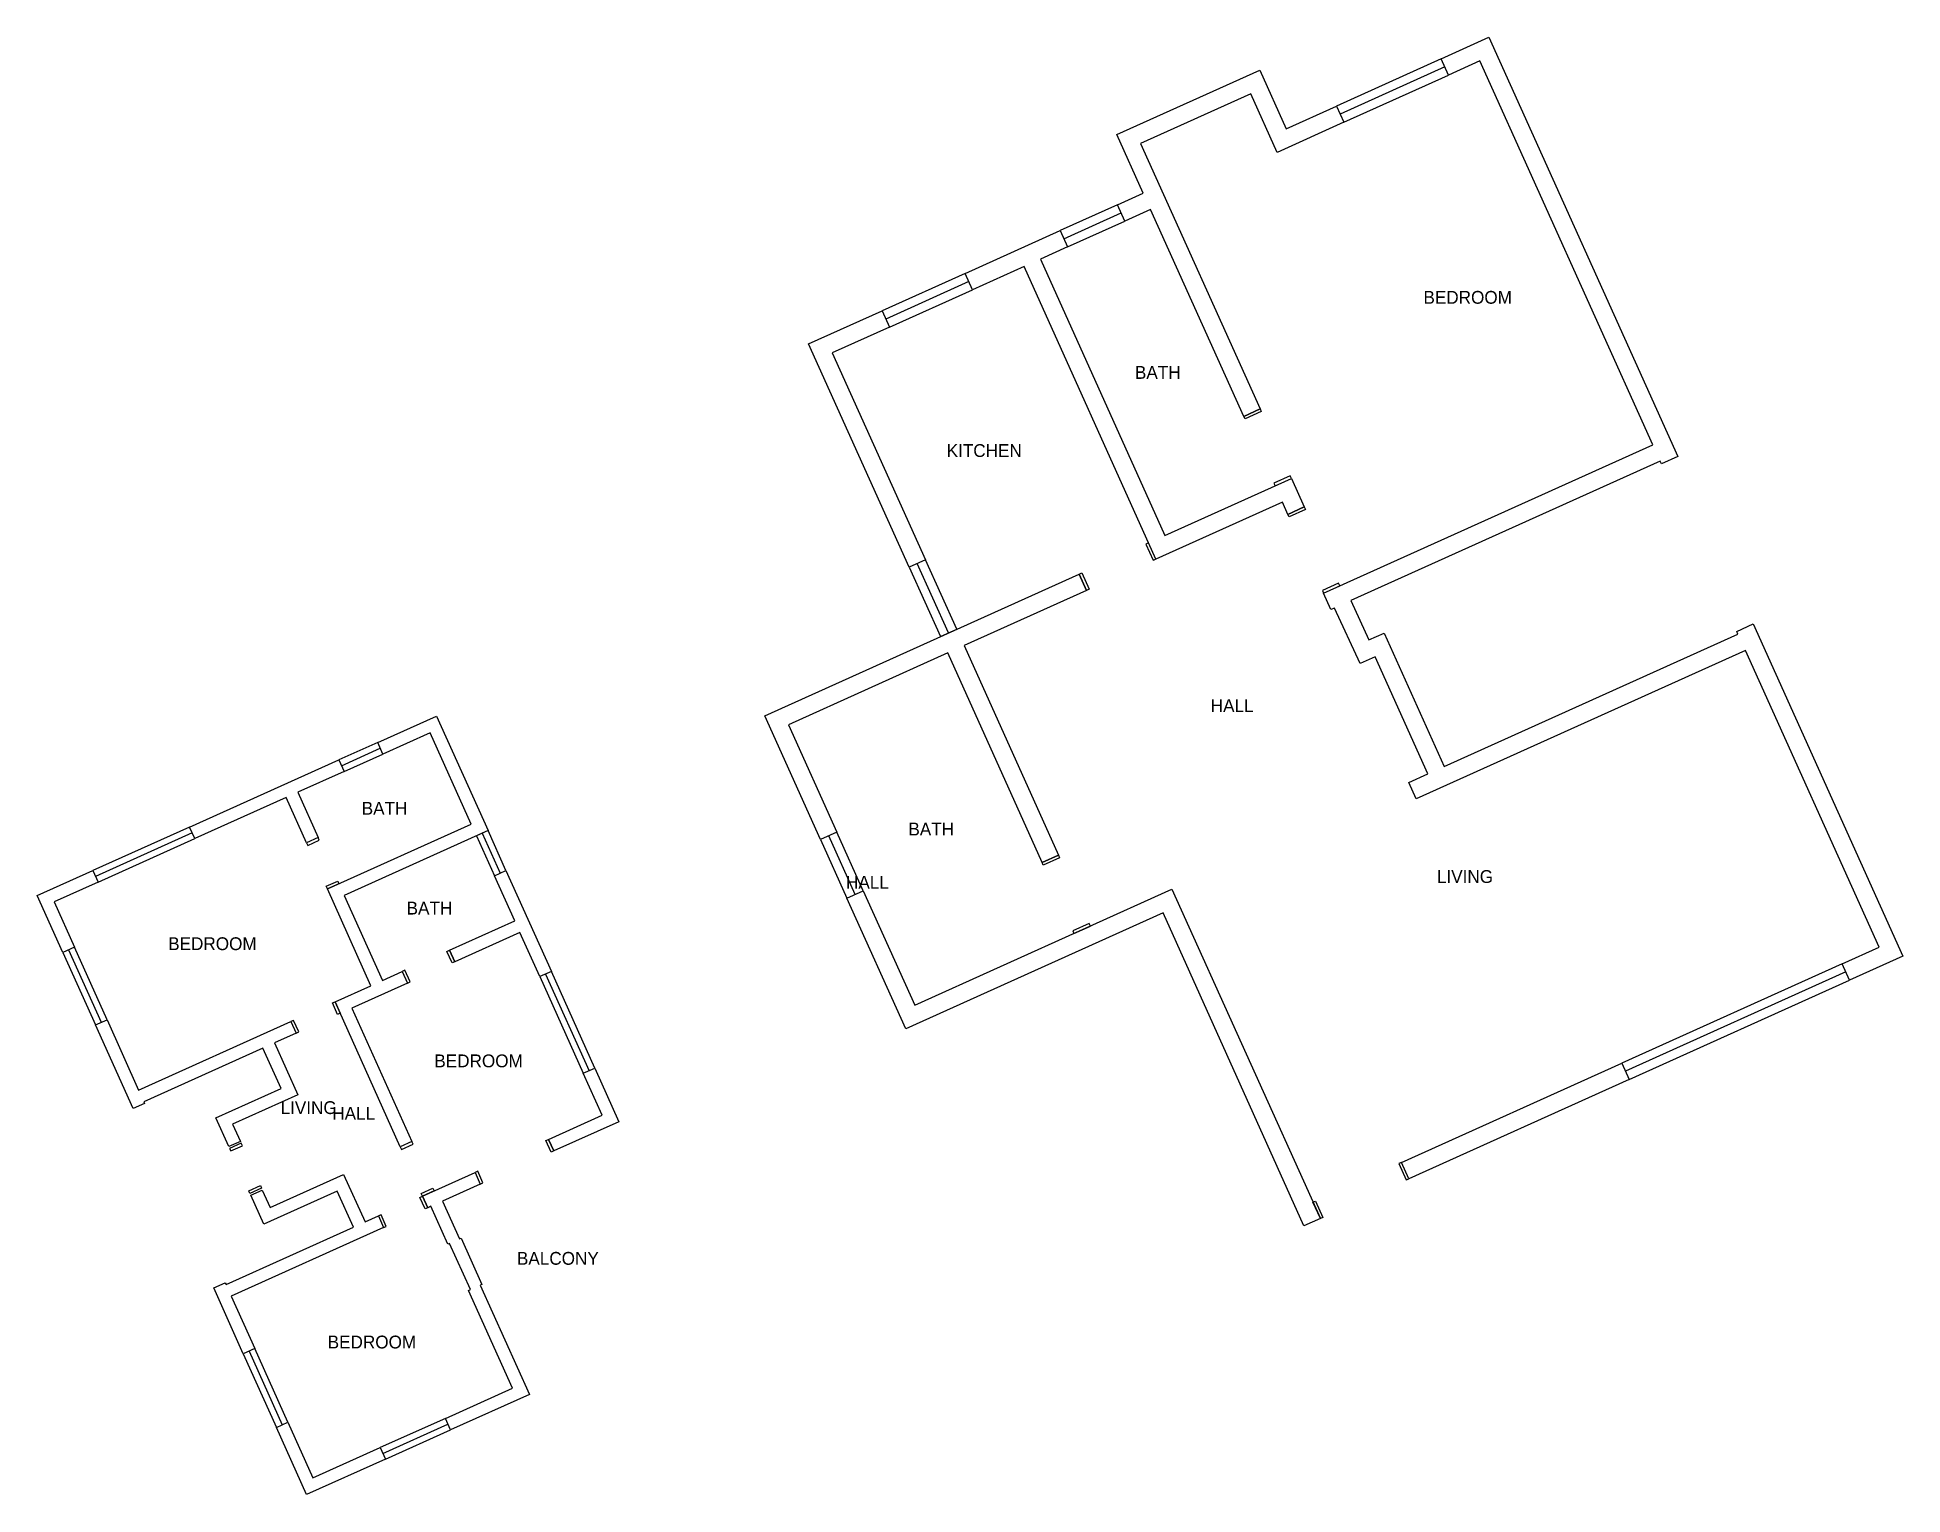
# Model space of a CAD drawing. Header units: centimetres. Extents: x 112756 to 120109, y -38024 to -21469.
# Drawn here: x 112756 to 115960, y -23971 to -21469 of the extents above.
import ezdxf

# ---------------------------------------------------------------- set-up
doc = ezdxf.new("R2010")
doc.units = ezdxf.units.CM
for name, color, linetype in [('DOORS', 7, 'Continuous'), ('TEXT', 7, 'Continuous'), ('WALLS', 7, 'Continuous'), ('WINDOWS', 7, 'Continuous')]:
    doc.layers.add(name, color=color, linetype=linetype)

msp = doc.modelspace()

# ---------------------------------------------------------------- linework, layer by layer
at = {"layer": 'DOORS'}
for points in [[(114856.1, -22106.9), (114858.2, -22111.5), (114830.2, -22124.1), (114828.1, -22119.6)], [(114909.9, -22226.1), (114907.8, -22221.6), (114879.8, -22234.2), (114881.8, -22238.8)], [(114932, -22275.2), (114934, -22279.8), (114906, -22292.4), (114903.9, -22287.9)], [(114664.4, -22336.7), (114659.9, -22338.8), (114672.5, -22366.8), (114677.1, -22364.8)], [(114545.2, -22390.4), (114549.8, -22388.4), (114562.4, -22416.4), (114557.9, -22418.5)], [(114993.1, -22410.8), (114991, -22406.2), (114963, -22418.9), (114965, -22423.4)], [(113218.1, -22851.7), (113220.1, -22856.3), (113240, -22847.4), (113238, -22842.8)], [(114509.7, -22873.2), (114511.7, -22877.8), (114483.7, -22890.4), (114481.6, -22885.8)], [(113253.8, -22931.1), (113251.8, -22926.6), (113271.6, -22917.6), (113273.7, -22922.2)], [(114564.5, -22994.8), (114562.4, -22990.2), (114534.3, -23002.8), (114536.4, -23007.4)], [(113472.8, -23056.1), (113468.2, -23058.2), (113459.3, -23038.3), (113463.8, -23036.3)], [(113391.5, -23092.7), (113396.1, -23090.6), (113387.2, -23070.8), (113382.6, -23072.8)], [(113276, -23144.6), (113271.5, -23146.7), (113262.6, -23126.8), (113267.1, -23124.8)], [(113200.2, -23178.7), (113204.8, -23176.7), (113195.9, -23156.8), (113191.3, -23158.9)], [(113086, -23376.6), (113088, -23381.1), (113107.9, -23372.2), (113105.8, -23367.6)], [(113379.1, -23373.8), (113381.2, -23378.4), (113401, -23369.4), (113399, -23364.9)], [(113642.8, -23381.1), (113638.2, -23383.1), (113629.3, -23363.3), (113633.8, -23361.2)], [(113516.4, -23437.9), (113521, -23435.9), (113512.1, -23416), (113507.5, -23418.1)], [(115098.8, -23400.7), (115094.3, -23402.8), (115106.9, -23430.8), (115111.5, -23428.7)], [(113120.9, -23454.1), (113118.8, -23449.6), (113138.7, -23440.6), (113140.7, -23445.2)], [(113417.3, -23458.6), (113415.2, -23454.1), (113435.1, -23445.1), (113437.1, -23449.7)], [(113426.2, -23478.5), (113421.6, -23480.5), (113412.7, -23460.7), (113417.3, -23458.6)], [(114946.9, -23469.2), (114951.5, -23467.1), (114964.1, -23495.1), (114959.6, -23497.2)], [(113350.4, -23512.6), (113355, -23510.5), (113346, -23490.7), (113341.5, -23492.7)]]:
    msp.add_lwpolyline(points, close=True, dxfattribs=at)
at = {"layer": 'WALLS'}
for p, q in [((115167.3, -21505.6), (115249.1, -21468.7)), ((115249.1, -21468.7), (115573.4, -22188.7)), ((114610.1, -21635.7), (114855.5, -21525.2)), ((114855.5, -21525.2), (114900.8, -21625.7)), ((115179.9, -21533.7), (115167.3, -21505.6)), ((115233.7, -21509.4), (115179.9, -21533.7)), ((115530.6, -22168.6), (115233.7, -21509.4)), ((114840.1, -21565.8), (114650.8, -21651.1)), ((114885.4, -21666.4), (114840.1, -21565.8)), ((114900.8, -21625.7), (114987.3, -21586.7)), ((114987.3, -21586.7), (114999.9, -21614.7)), ((114999.9, -21614.7), (114885.4, -21666.4)), ((114655.4, -21736.2), (114610.1, -21635.7)), ((114650.8, -21651.1), (114856.1, -22106.9)), ((114611, -21756.3), (114655.4, -21736.2)), ((114623.6, -21784.3), (114611, -21756.3)), ((114668, -21764.3), (114623.6, -21784.3)), ((114828.1, -22119.6), (114668, -21764.3)), ((114349.2, -21874.2), (114512.8, -21800.5)), ((114512.8, -21800.5), (114525.4, -21828.5)), ((114525.4, -21828.5), (114478.7, -21849.6)), ((114478.7, -21849.6), (114692.5, -22324.1)), ((114361.8, -21902.3), (114349.2, -21874.2)), ((114450.6, -21862.2), (114361.8, -21902.3)), ((114677.1, -22364.8), (114450.6, -21862.2)), ((114080.4, -21995.3), (114206.6, -21938.4)), ((114206.6, -21938.4), (114219.3, -21966.5)), ((114219.3, -21966.5), (114121.1, -22010.7)), ((114253.1, -22378.6), (114080.4, -21995.3)), ((114121.1, -22010.7), (114281.2, -22366)), ((114856.1, -22106.9), (114828.1, -22119.6)), ((114965, -22423.4), (115530.6, -22168.6)), ((115543.3, -22196.6), (115011.9, -22436)), ((115545.4, -22201.3), (115543.3, -22196.6)), ((115573.4, -22188.7), (115545.4, -22201.3)), ((114692.5, -22324.1), (114909.9, -22226.1)), ((114909.9, -22226.1), (114932, -22275.2)), ((114894.4, -22266.8), (114677.1, -22364.8)), ((114903.9, -22287.9), (114894.4, -22266.8)), ((114932, -22275.2), (114903.9, -22287.9)), ((114281.2, -22366), (114253.1, -22378.6)), ((114005.3, -22633.7), (114545.2, -22390.4)), ((114545.2, -22390.4), (114557.9, -22418.5)), ((114557.9, -22418.5), (114347.5, -22513.3)), ((114977.6, -22451.5), (114965, -22423.4)), ((114983.8, -22448.7), (114977.6, -22451.5)), ((115027.8, -22544.2), (114983.8, -22448.7)), ((115011.9, -22436), (115043, -22503.6)), ((115043, -22503.6), (115069, -22491.9)), ((115069, -22491.9), (115172.2, -22720.9)), ((115172.2, -22720.9), (115677, -22493.5)), ((115674.9, -22488.8), (115703, -22476.1)), ((115677, -22493.5), (115674.9, -22488.8)), ((115703, -22476.1), (115959.9, -23046.5)), ((114319.5, -22525.9), (114046, -22649.1)), ((114481.6, -22885.8), (114319.5, -22525.9)), ((114347.5, -22513.3), (114509.7, -22873.2)), ((115689.7, -22521.5), (115124, -22776.4)), ((115919.3, -23031.1), (115689.7, -22521.5)), ((115053.5, -22532.6), (115027.8, -22544.2)), ((115144.1, -22733.6), (115053.5, -22532.6)), ((113340.3, -22679.6), (113441.4, -22634.2)), ((113441.4, -22634.2), (113529.8, -22830.9)), ((114101.1, -22846.4), (114005.3, -22633.7)), ((114046, -22649.1), (114129.2, -22833.8)), ((113349.2, -22699.5), (113340.3, -22679.6)), ((113430.4, -22662.9), (113349.2, -22699.5)), ((113501.1, -22819.9), (113430.4, -22662.9)), ((113017.3, -22824.9), (113273.5, -22709.6)), ((113273.5, -22709.6), (113282.5, -22729.5)), ((113282.5, -22729.5), (113203.1, -22765.2)), ((115111.4, -22748.3), (115144.1, -22733.6)), ((115124, -22776.4), (115111.4, -22748.3)), ((113183.2, -22774.1), (113026.2, -22844.7)), ((113218.1, -22851.7), (113183.2, -22774.1)), ((113203.1, -22765.2), (113238, -22842.8)), ((113026.2, -22844.7), (113017.3, -22824.9)), ((113238, -22842.8), (113218.1, -22851.7)), ((113253.8, -22931.1), (113501.1, -22819.9)), ((113529.8, -22830.9), (113282.6, -22942.1)), ((114129.2, -22833.8), (114101.1, -22846.4)), ((114509.7, -22873.2), (114481.6, -22885.8)), ((112755.6, -22942.6), (112851.2, -22899.6)), ((112851.2, -22899.6), (112860.2, -22919.4)), ((113540.8, -22908.4), (113560.7, -22899.4)), ((113575.7, -22986), (113540.8, -22908.4)), ((113560.7, -22899.4), (113638.6, -23072.7)), ((112799.4, -23040), (112755.6, -22942.6)), ((112860.2, -22919.4), (112784.4, -22953.5)), ((113328.5, -23097.2), (113253.8, -22931.1)), ((113282.6, -22942.1), (113348.3, -23088.2)), ((114146.4, -22946.9), (114174.5, -22934.3)), ((114174.5, -22934.3), (114262.9, -23130.6)), ((114262.9, -23130.6), (114704.7, -22931.6)), ((114704.7, -22931.6), (114959.6, -23497.2)), ((112784.4, -22953.5), (112819.3, -23031.1)), ((114247.5, -23171.3), (114146.4, -22946.9)), ((114689.3, -22972.2), (114247.5, -23171.3)), ((114931.5, -23509.8), (114689.3, -22972.2)), ((113463.8, -23036.3), (113575.7, -22986)), ((113584.6, -23005.8), (113472.8, -23056.1)), ((113618.7, -23081.6), (113584.6, -23005.8)), ((112819.3, -23031.1), (112799.4, -23040)), ((113472.8, -23056.1), (113463.8, -23036.3)), ((115856.1, -23059.5), (115919.3, -23031.1)), ((115868.8, -23087.5), (115856.1, -23059.5)), ((115959.9, -23046.5), (115868.8, -23087.5)), ((113267.1, -23124.8), (113328.5, -23097.2)), ((113391.5, -23092.7), (113295.9, -23135.7)), ((113348.3, -23088.2), (113382.6, -23072.8)), ((113382.6, -23072.8), (113391.5, -23092.7)), ((113638.6, -23072.7), (113618.7, -23081.6)), ((113379.1, -23373.8), (113267.1, -23124.8)), ((112855.4, -23164.5), (112875.3, -23155.6)), ((112920.1, -23308.3), (112855.4, -23164.5)), ((112875.3, -23155.6), (112929.6, -23276.5)), ((112929.6, -23276.5), (113191.3, -23158.9)), ((113191.3, -23158.9), (113200.2, -23178.7)), ((113295.9, -23135.7), (113399, -23364.9)), ((113200.2, -23178.7), (113162.9, -23195.5)), ((113162.9, -23195.5), (113203, -23284.5)), ((113143.1, -23204.4), (112938.6, -23296.4)), ((113174.2, -23273.6), (113143.1, -23204.4)), ((115098.8, -23400.7), (115477.5, -23230.1)), ((115477.5, -23230.1), (115490.1, -23258.1)), ((113693.4, -23247.7), (113713.3, -23238.7)), ((113725.9, -23319.8), (113693.4, -23247.7)), ((113713.3, -23238.7), (113754.7, -23330.8)), ((115490.1, -23258.1), (115111.5, -23428.7)), ((113062.3, -23323.9), (113174.2, -23273.6)), ((113203, -23284.5), (113091.1, -23334.8)), ((112939.9, -23299.4), (112920.1, -23308.3)), ((112938.6, -23296.4), (112939.9, -23299.4)), ((113084.6, -23373.6), (113062.3, -23323.9)), ((113633.8, -23361.2), (113725.9, -23319.8)), ((113091.1, -23334.8), (113104.5, -23364.7)), ((113754.7, -23330.8), (113642.8, -23381.1)), ((113104.5, -23364.7), (113084.6, -23373.6)), ((113399, -23364.9), (113379.1, -23373.8)), ((113642.8, -23381.1), (113633.8, -23361.2)), ((113155.5, -23478), (113281.8, -23421.2)), ((113281.8, -23421.2), (113318.6, -23503)), ((113417.3, -23458.6), (113507.5, -23418.1)), ((113507.5, -23418.1), (113516.4, -23437.9)), ((115111.5, -23428.7), (115098.8, -23400.7)), ((113122.2, -23457.1), (113142.1, -23448.2)), ((113142.1, -23448.2), (113155.5, -23478)), ((113270.9, -23450), (113144.6, -23506.8)), ((113298.7, -23511.9), (113270.9, -23450)), ((113516.4, -23437.9), (113451.5, -23467.1)), ((113144.6, -23506.8), (113122.2, -23457.1)), ((113426.2, -23478.5), (113417.3, -23458.6)), ((113431.6, -23476), (113426.2, -23478.5)), ((113460.8, -23541), (113431.6, -23476)), ((113451.5, -23467.1), (113480.7, -23532.1)), ((113079.8, -23610.4), (113298.7, -23511.9)), ((113350.4, -23512.6), (113088.7, -23630.3)), ((113318.6, -23503), (113341.5, -23492.7)), ((113341.5, -23492.7), (113350.4, -23512.6)), ((114959.6, -23497.2), (114931.5, -23509.8)), ((113463.9, -23539.7), (113460.8, -23541)), ((113499.6, -23619.1), (113463.9, -23539.7)), ((113480.7, -23532.1), (113483.7, -23530.7)), ((113483.7, -23530.7), (113519.4, -23610.1)), ((113058.6, -23616.3), (113078.4, -23607.4)), ((113078.4, -23607.4), (113079.8, -23610.4)), ((113519.4, -23610.1), (113516.4, -23611.5)), ((113516.4, -23611.5), (113600.8, -23799.2)), ((113109.4, -23729.4), (113058.6, -23616.3)), ((113088.7, -23630.3), (113129.3, -23720.5)), ((113496.5, -23620.4), (113499.6, -23619.1)), ((113572, -23788.3), (113496.5, -23620.4)), ((113129.3, -23720.5), (113109.4, -23729.4)), ((113456.5, -23840.2), (113572, -23788.3)), ((113600.8, -23799.2), (113465.4, -23860.1)), ((113465.4, -23860.1), (113456.5, -23840.2)), ((113166.3, -23855.7), (113186.1, -23846.8)), ((113218.2, -23971.2), (113166.3, -23855.7)), ((113186.1, -23846.8), (113229.1, -23942.5)), ((113229.1, -23942.5), (113344.6, -23890.5)), ((113344.6, -23890.5), (113353.6, -23910.4)), ((113353.6, -23910.4), (113218.2, -23971.2))]:
    msp.add_line(p, q, dxfattribs=at)
at = {"layer": 'WINDOWS'}
for p, q in [((115173.6, -21519.6), (114993.6, -21600.7)), ((114519.1, -21814.5), (114617.3, -21770.3)), ((114355.5, -21888.2), (114212.9, -21952.5)), ((114320.8, -22491.5), (114267.1, -22372.3)), ((113278, -22719.6), (113344.8, -22689.5)), ((113021.7, -22834.8), (112855.7, -22909.5)), ((113519.9, -22835.3), (113550.7, -22903.9)), ((114160.4, -22940.6), (114115.2, -22840.1)), ((112809.3, -23035.6), (112865.3, -23160.1)), ((113628.7, -23077.2), (113703.3, -23243.2)), ((115862.5, -23073.5), (115483.8, -23244.1)), ((113119.4, -23725), (113176.2, -23851.3)), ((113349.1, -23900.5), (113461, -23850.1))]:
    msp.add_line(p, q, dxfattribs=at)
for points in [[(115167.3, -21505.6), (114987.3, -21586.7), (114999.9, -21614.7), (115179.9, -21533.7)], [(114525.4, -21828.5), (114623.6, -21784.3), (114611, -21756.3), (114512.8, -21800.5)], [(114349.2, -21874.2), (114206.6, -21938.4), (114219.3, -21966.5), (114361.8, -21902.3)], [(114334.9, -22485.2), (114281.2, -22366), (114253.1, -22378.6), (114306.8, -22497.8)], [(113282.5, -22729.5), (113349.2, -22699.5), (113340.3, -22679.6), (113273.5, -22709.6)], [(113017.3, -22824.9), (112851.2, -22899.6), (112860.2, -22919.4), (113026.2, -22844.7)], [(113510, -22839.8), (113540.8, -22908.4), (113560.7, -22899.4), (113529.8, -22830.9)], [(114174.5, -22934.3), (114129.2, -22833.8), (114101.1, -22846.4), (114146.4, -22946.9)], [(112799.4, -23040), (112855.4, -23164.5), (112875.3, -23155.6), (112819.3, -23031.1)], [(115856.1, -23059.5), (115477.5, -23230.1), (115490.1, -23258.1), (115868.8, -23087.5)], [(113618.7, -23081.6), (113693.4, -23247.7), (113713.3, -23238.7), (113638.6, -23072.7)], [(113109.4, -23729.4), (113166.3, -23855.7), (113186.1, -23846.8), (113129.3, -23720.5)], [(113353.6, -23910.4), (113465.4, -23860.1), (113456.5, -23840.2), (113344.6, -23890.5)]]:
    msp.add_lwpolyline(points, close=True, dxfattribs=at)

# ---------------------------------------------------------------- texts
at = {"layer": 'TEXT', "char_height": 22, "attachment_point": 5}
for s, insert in [('BEDROOM', (115212.7, -21915.4)), ('BATH', (114680.3, -22044.2)), ('KITCHEN', (114382.2, -22178.5)), ('HALL', (114808.1, -22616.4)), ('BATH', (113352.1, -22792.6)), ('BATH', (114291.2, -22828.3)), ('HALL', (114181.6, -22919.6)), ('LIVING', (115208.1, -22910)), ('BATH', (113429.2, -22964)), ('BEDROOM', (113056.4, -23025.3)), ('BEDROOM', (113513.6, -23226.5)), ('LIVING', (113221.7, -23306.8)), ('HALL', (113299.1, -23316.5)), ('BALCONY', (113649.8, -23565.6)), ('BEDROOM', (113330.4, -23709.3))]:
    msp.add_mtext(s, dxfattribs=dict(at, insert=insert))

doc.saveas('drawing.dxf')
